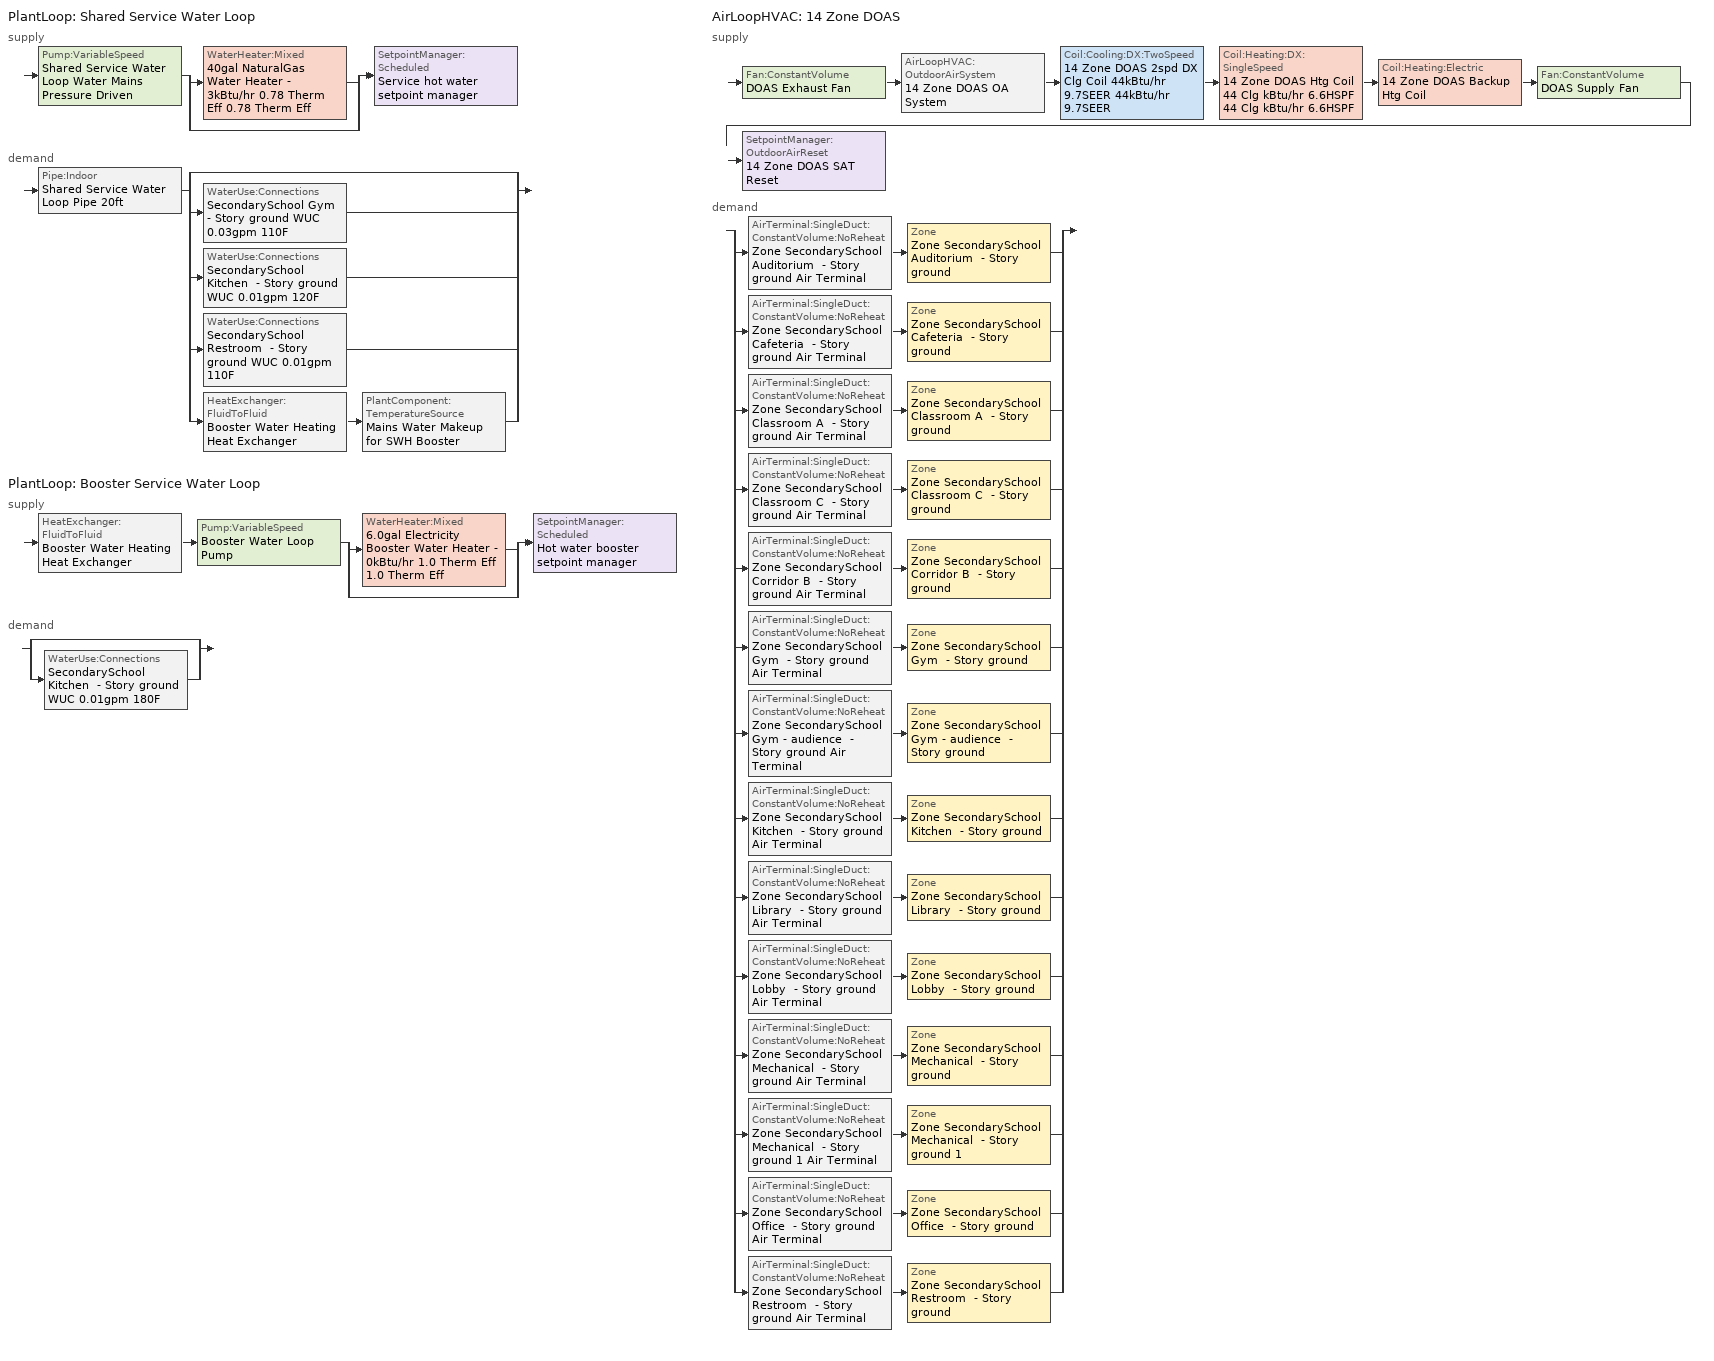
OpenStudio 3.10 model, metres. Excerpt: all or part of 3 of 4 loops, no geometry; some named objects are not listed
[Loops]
PlantLoop 'Shared Service Water Loop'
 supply: Pump:VariableSpeed 'Shared Service Water Loop Water Mains Pressure Driven' > split
  | WaterHeater:Mixed '40gal NaturalGas Water Heater - 3kBtu/hr 0.78 Therm Eff 0.78 Therm Eff'
  | bypass
  join > SetpointManager:Scheduled 'Service hot water setpoint manager'
 demand: Pipe:Indoor 'Shared Service Water Loop Pipe 20ft' > split
  | bypass
  | WaterUse:Connections 'SecondarySchool Gym  - Story ground WUC 0.03gpm 110F'
  | WaterUse:Connections 'SecondarySchool Kitchen  - Story ground WUC 0.01gpm 120F'
  | WaterUse:Connections 'SecondarySchool Restroom  - Story ground WUC 0.01gpm 110F'
  | HeatExchanger:FluidToFluid 'Booster Water Heating Heat Exchanger' > PlantComponent:TemperatureSource 'Mains Water Makeup for SWH Booster'
PlantLoop 'Booster Service Water Loop'
 supply: HeatExchanger:FluidToFluid 'Booster Water Heating Heat Exchanger' > Pump:VariableSpeed 'Booster Water Loop Pump' > split
  | WaterHeater:Mixed '6.0gal Electricity Booster Water Heater - 0kBtu/hr 1.0 Therm Eff 1.0 Therm Eff'
  | bypass
  join > SetpointManager:Scheduled 'Hot water booster setpoint manager'
 demand: split
  | bypass
  | WaterUse:Connections 'SecondarySchool Kitchen  - Story ground WUC 0.01gpm 180F'
AirLoopHVAC '14 Zone DOAS'
 supply: Fan:ConstantVolume 'DOAS Exhaust Fan' > AirLoopHVAC:OutdoorAirSystem '14 Zone DOAS OA System' > Coil:Cooling:DX:TwoSpeed '14 Zone DOAS 2spd DX Clg Coil 44kBtu/hr 9.7SEER 44kBtu/hr 9.7SEER' > Coil:Heating:DX:SingleSpeed '14 Zone DOAS Htg Coil 44 Clg kBtu/hr 6.6HSPF 44 Clg kBtu/hr 6.6HSPF' > Coil:Heating:Electric '14 Zone DOAS Backup Htg Coil' > Fan:ConstantVolume 'DOAS Supply Fan' > SetpointManager:OutdoorAirReset '14 Zone DOAS SAT Reset'
 demand: split
  | AirTerminal:SingleDuct:ConstantVolume:NoReheat 'Zone SecondarySchool Auditorium  - Story ground Air Terminal' > Zone 'Zone SecondarySchool Auditorium  - Story ground'
  | AirTerminal:SingleDuct:ConstantVolume:NoReheat 'Zone SecondarySchool Cafeteria  - Story ground Air Terminal' > Zone 'Zone SecondarySchool Cafeteria  - Story ground'
  | AirTerminal:SingleDuct:ConstantVolume:NoReheat 'Zone SecondarySchool Classroom A  - Story ground Air Terminal' > Zone 'Zone SecondarySchool Classroom A  - Story ground'
  | AirTerminal:SingleDuct:ConstantVolume:NoReheat 'Zone SecondarySchool Classroom C  - Story ground Air Terminal' > Zone 'Zone SecondarySchool Classroom C  - Story ground'
  | AirTerminal:SingleDuct:ConstantVolume:NoReheat 'Zone SecondarySchool Corridor B  - Story ground Air Terminal' > Zone 'Zone SecondarySchool Corridor B  - Story ground'
  | AirTerminal:SingleDuct:ConstantVolume:NoReheat 'Zone SecondarySchool Gym  - Story ground Air Terminal' > Zone 'Zone SecondarySchool Gym  - Story ground'
  | AirTerminal:SingleDuct:ConstantVolume:NoReheat 'Zone SecondarySchool Gym - audience  - Story ground Air Terminal' > Zone 'Zone SecondarySchool Gym - audience  - Story ground'
  | AirTerminal:SingleDuct:ConstantVolume:NoReheat 'Zone SecondarySchool Kitchen  - Story ground Air Terminal' > Zone 'Zone SecondarySchool Kitchen  - Story ground'
  | AirTerminal:SingleDuct:ConstantVolume:NoReheat 'Zone SecondarySchool Library  - Story ground Air Terminal' > Zone 'Zone SecondarySchool Library  - Story ground'
  | AirTerminal:SingleDuct:ConstantVolume:NoReheat 'Zone SecondarySchool Lobby  - Story ground Air Terminal' > Zone 'Zone SecondarySchool Lobby  - Story ground'
  | AirTerminal:SingleDuct:ConstantVolume:NoReheat 'Zone SecondarySchool Mechanical  - Story ground Air Terminal' > Zone 'Zone SecondarySchool Mechanical  - Story ground'
  | AirTerminal:SingleDuct:ConstantVolume:NoReheat 'Zone SecondarySchool Mechanical  - Story ground 1 Air Terminal' > Zone 'Zone SecondarySchool Mechanical  - Story ground 1'
  | AirTerminal:SingleDuct:ConstantVolume:NoReheat 'Zone SecondarySchool Office  - Story ground Air Terminal' > Zone 'Zone SecondarySchool Office  - Story ground'
  | AirTerminal:SingleDuct:ConstantVolume:NoReheat 'Zone SecondarySchool Restroom  - Story ground Air Terminal' > Zone 'Zone SecondarySchool Restroom  - Story ground'
[SizingPeriod:DesignDay] Barometric Pressure {Pa}=97644; Wind Speed {m/s}=6.2; Wind Direction {deg}=190; Rain Indicator=No; Snow Indicator=No; Day of Month=21; Day Type=SummerDesignDay; Daylight Saving Time Indicator=No; Humidity Condition Type=Wetbulb; Dry-Bulb Temperature Range Modifier Type=DefaultMultipliers; Solar Model Indicator=ASHRAETau
Name | Maximum Dry-Bulb Temperature {C} | Daily Dry-Bulb Temperature Range {deltaC} | Month | Wetbulb or DewPoint at Maximum Dry-Bulb {C} | ASHRAE Clear Sky Optical Depth for Beam Irradiance | ASHRAE Clear Sky Optical Depth for Diffuse Irradiance
Mankata Rgnl Arpt October .4% Condns DB=>MCWB 1 | 28.6 | 10.2 | 10 | 18.7 | 0.315 | 2.552
Mankata Rgnl Arpt September .4% Condns DB=>MCWB 1 | 31.3 | 10.9 | 9 | 21.1 | 0.342 | 2.458
[Construction]
Copper pipe 0.75in type L with 0.5in fiberglass batt: Fiberglass batt 0.5in, Copper pipe 0.75in type L
[Material] Roughness=Smooth; Thermal Absorptance=0.9; Solar Absorptance=0.7; Visible Absorptance=0.7
Name | Thickness {m} | Conductivity {W/m-K} | Density {kg/m3} | Specific Heat {J/kg-K}
Copper pipe 0.75in type L | 0.001143 | 386 | 8906.27 | 385.1856
Fiberglass batt 0.5in | 0.0127 | 0.0663448 | 11.2129 | 837.36
[Sizing:Zone] Zone Cooling Design Supply Air Temperature Input Method=SupplyAirTemperature; Zone Cooling Design Supply Air Temperature {C}=14; Zone Cooling Design Supply Air Temperature Difference {deltaC}=11.11; Zone Heating Design Supply Air Temperature Input Method=SupplyAirTemperature; Zone Heating Design Supply Air Temperature {C}=40; Zone Heating Design Supply Air Temperature Difference {deltaC}=11.11; Zone Cooling Design Supply Air Humidity Ratio {kg-H2O/kg-air}=0.0085; Zone Heating Design Supply Air Humidity Ratio {kg-H2O/kg-air}=0.008; Cooling Design Air Flow Method=DesignDay; Heating Design Air Flow Method=DesignDay; Heating Maximum Air Flow Fraction=1; Account for Dedicated Outdoor Air System=Yes; Dedicated Outdoor Air System Control Strategy=NeutralSupplyAir; Dedicated Outdoor Air Low Setpoint Temperature for Design {C}=15.556; Dedicated Outdoor Air High Setpoint Temperature for Design {C}=21.111; Zone Load Sizing Method=Sensible Load Only No Latent Load; Zone Latent Cooling Design Supply Air Humidity Ratio Input Method=HumidityRatioDifference; Zone Cooling Design Supply Air Humidity Ratio Difference {kgWater/kgDryAir}=0.005; Zone Latent Heating Design Supply Air Humidity Ratio Input Method=HumidityRatioDifference; Zone Humidification Design Supply Air Humidity Ratio Difference {kgWater/kgDryAir}=0.005; Sizing Option=Coincident
Zone SecondarySchool Classroom A  - Story ground; Zone SecondarySchool Corridor B  - Story ground; Zone SecondarySchool Classroom C  - Story ground; Zone SecondarySchool Mechanical  - Story ground; Zone SecondarySchool Library  - Story ground; Zone SecondarySchool Office  - Story ground; Zone SecondarySchool Cafeteria  - Story ground; Zone SecondarySchool Mechanical  - Story ground 1; Zone SecondarySchool Kitchen  - Story ground; Zone SecondarySchool Lobby  - Story ground; Zone SecondarySchool Restroom  - Story ground; Zone SecondarySchool Gym  - Story ground; Zone SecondarySchool Auditorium  - Story ground; Zone SecondarySchool Gym - audience  - Story ground
[Zone equipment]
Zone SecondarySchool Classroom A  - Story ground: Zone SecondarySchool Classroom A  - Story ground Air Terminal, Zone SecondarySchool Classroom A  - Story ground WSHP
Zone SecondarySchool Corridor B  - Story ground: Zone SecondarySchool Corridor B  - Story ground Air Terminal, Zone SecondarySchool Corridor B  - Story ground WSHP
Zone SecondarySchool Classroom C  - Story ground: Zone SecondarySchool Classroom C  - Story ground Air Terminal, Zone SecondarySchool Classroom C  - Story ground WSHP
Zone SecondarySchool Mechanical  - Story ground: Zone SecondarySchool Mechanical  - Story ground Air Terminal, Zone SecondarySchool Mechanical  - Story ground WSHP
Zone SecondarySchool Library  - Story ground: Zone SecondarySchool Library  - Story ground Air Terminal, Zone SecondarySchool Library  - Story ground WSHP
Zone SecondarySchool Office  - Story ground: Zone SecondarySchool Office  - Story ground Air Terminal, Zone SecondarySchool Office  - Story ground WSHP
Zone SecondarySchool Cafeteria  - Story ground: Zone SecondarySchool Cafeteria  - Story ground Air Terminal, Zone SecondarySchool Cafeteria  - Story ground WSHP
Zone SecondarySchool Mechanical  - Story ground 1: Zone SecondarySchool Mechanical  - Story ground 1 Air Terminal, Zone SecondarySchool Mechanical  - Story ground 1 WSHP
Zone SecondarySchool Kitchen  - Story ground: Zone SecondarySchool Kitchen  - Story ground Exhaust Fan, Zone SecondarySchool Kitchen  - Story ground Air Terminal, Zone SecondarySchool Kitchen  - Story ground WSHP
Zone SecondarySchool Lobby  - Story ground: Zone SecondarySchool Lobby  - Story ground Air Terminal, Zone SecondarySchool Lobby  - Story ground WSHP
Zone SecondarySchool Restroom  - Story ground: Zone SecondarySchool Restroom  - Story ground Exhaust Fan, Zone SecondarySchool Restroom  - Story ground Air Terminal, Zone SecondarySchool Restroom  - Story ground WSHP
Zone SecondarySchool Gym  - Story ground: Zone SecondarySchool Gym  - Story ground Air Terminal, Zone SecondarySchool Gym  - Story ground WSHP
Zone SecondarySchool Auditorium  - Story ground: Zone SecondarySchool Auditorium  - Story ground Air Terminal, Zone SecondarySchool Auditorium  - Story ground WSHP
Zone SecondarySchool Gym - audience  - Story ground: Zone SecondarySchool Gym - audience  - Story ground Air Terminal, Zone SecondarySchool Gym - audience  - Story ground WSHP
[Fan:ZoneExhaust] Availability Schedule=Always On Discrete; Fan Total Efficiency=0.39126; Pressure Rise {Pa}=124.544; Flow Fraction Schedule=Always On Discrete; System Availability Manager Coupling Mode=Decoupled
Name | Maximum Flow Rate {m3/s}
Zone SecondarySchool Kitchen  - Story ground Exhaust Fan | 0.00726799
Zone SecondarySchool Restroom  - Story ground Exhaust Fan | 0.00565582
[WaterUse:Equipment:Definition] Sensible Fraction Schedule=Fraction Sensible - 0.2; Latent Fraction Schedule=Fraction Latent - 0.05
Name | Peak Flow Rate {m3/s} | Target Temperature Schedule
SecondarySchool Gym  - Story ground Water Use 0.03gpm 110F | 1.59128e-06 | Mixed Water At Faucet Temp - 110F
SecondarySchool Kitchen  - Story ground Dishwasher Booster 0.01gpm 180F | 7.86524e-07 | Mixed Water At Faucet Temp - 180F
SecondarySchool Kitchen  - Story ground Water Use 0.01gpm 120F | 5.32061e-07 | Mixed Water At Faucet Temp - 120F
SecondarySchool Restroom  - Story ground Water Use 0.01gpm 110F | 9.00087e-07 | Mixed Water At Faucet Temp - 110F
[WaterUse:Equipment] Flow Rate Fraction Schedule=SchoolSecondary BLDG_SWH_SCH
Name | Water Use Equipment Definition | Space
SecondarySchool Gym  - Story ground Service Water Use 0.03gpm 110F | SecondarySchool Gym  - Story ground Water Use 0.03gpm 110F | SecondarySchool Gym  - Story ground
SecondarySchool Kitchen  - Story ground Service Water Use 0.01gpm 180F | SecondarySchool Kitchen  - Story ground Dishwasher Booster 0.01gpm 180F | SecondarySchool Kitchen  - Story ground
SecondarySchool Kitchen  - Story ground Service Water Use 0.01gpm 120F | SecondarySchool Kitchen  - Story ground Water Use 0.01gpm 120F | SecondarySchool Kitchen  - Story ground
SecondarySchool Restroom  - Story ground Service Water Use 0.01gpm 110F | SecondarySchool Restroom  - Story ground Water Use 0.01gpm 110F | SecondarySchool Restroom  - Story ground
[WaterUse:Connections] Drain Water Heat Exchanger Type=None; Drain Water Heat Exchanger Destination=Plant
Name | Water Use Equipment Name 1
SecondarySchool Gym  - Story ground WUC 0.03gpm 110F | SecondarySchool Gym  - Story ground Service Water Use 0.03gpm 110F
SecondarySchool Kitchen  - Story ground WUC 0.01gpm 180F | SecondarySchool Kitchen  - Story ground Service Water Use 0.01gpm 180F
SecondarySchool Kitchen  - Story ground WUC 0.01gpm 120F | SecondarySchool Kitchen  - Story ground Service Water Use 0.01gpm 120F
SecondarySchool Restroom  - Story ground WUC 0.01gpm 110F | SecondarySchool Restroom  - Story ground Service Water Use 0.01gpm 110F
[PlantLoop] Glycol Concentration=0; Load Distribution Scheme=Optimal
Name | Maximum Loop Temperature {C} | Minimum Loop Temperature {C} | Maximum Loop Flow Rate {m3/s} | Plant Loop Volume {m3}
Shared Service Water Loop | 82.2222 | 51.6667 | 2.20732e-05 | 0.00264878
Booster Service Water Loop |  |  | 7.86524e-07 | 9.43829e-05
[Sizing:Plant] Loop Type=Heating; Loop Design Temperature Difference {deltaC}=5; Sizing Option=NonCoincident; Zone Timesteps in Averaging Window=1; Coincident Sizing Factor Mode=None
Name | Design Loop Exit Temperature {C}
Shared Service Water Loop | 60
Booster Service Water Loop | 82.2222
[SetpointManager:Scheduled] Control Variable=Temperature
Name | Schedule | Setpoint Node or NodeList
Service hot water setpoint manager | Service Water Loop Temp - 140F | Shared Service Water Loop Supply Outlet Node
Hot water booster setpoint manager | Service Water Booster Temp - 180F | Booster Service Water Loop Supply Outlet Node
[Pump:VariableSpeed] Motor Efficiency=1; Coefficient 1 of the Part Load Performance Curve=0; Coefficient 2 of the Part Load Performance Curve=3.2485; Coefficient 3 of the Part Load Performance Curve=-4.7443; Coefficient 4 of the Part Load Performance Curve=2.5294; Pump Control Type=Intermittent; Skin Loss Radiative Fraction=0.5; Design Power Sizing Method=PowerPerFlowPerPressure; Design Electric Power per Unit Flow Rate {W/(m3/s)}=348701.1; Design Shaft Power per Unit Flow Rate per Unit Head {W-s/m3-Pa}=1.28205; Design Minimum Flow Rate Fraction=0
Name | Rated Flow Rate {m3/s} | Rated Pump Head {Pa} | Rated Power Consumption {W} | Minimum Flow Rate {m3/s}
Shared Service Water Loop Water Mains Pressure Driven | 2.20732e-05 | 0.001 | 2.82989e-08
Booster Water Loop Pump | 7.86524e-07 | 0 | 0 | 0
[WaterHeater:Mixed] Deadband Temperature Difference {deltaC}=2; Heater Control Type=Cycle; Off Cycle Parasitic Fuel Consumption Rate {W}=0; Off Cycle Parasitic Heat Fraction to Tank=0; On Cycle Parasitic Fuel Consumption Rate {W}=0; On Cycle Parasitic Heat Fraction to Tank=0; Ambient Temperature Indicator=Schedule; Ambient Temperature Schedule=Water Heater Ambient Temp Schedule 71.6F; Use Side Effectiveness=1; Source Side Effectiveness=1; Use Side Design Flow Rate {m3/s}=autosize; Source Side Design Flow Rate {m3/s}=autosize; Indirect Water Heating Recovery Time {hr}=1.5; Source Side Flow Control Mode=IndirectHeatPrimarySetpoint
Name | Tank Volume {m3} | Setpoint Temperature Schedule | Maximum Temperature Limit {C} | Heater Maximum Capacity {W} | Heater Fuel Type | Heater Thermal Efficiency | Off Cycle Parasitic Fuel Type | On Cycle Parasitic Fuel Type | Off Cycle Loss Coefficient to Ambient Temperature {W/K} | On Cycle Loss Coefficient to Ambient Temperature {W/K}
40gal NaturalGas Water Heater - 3kBtu/hr 0.78 Therm Eff 0.78 Therm Eff | 0.151416 | Service Water Loop Temp - 140F | 60 | 734.393 | NaturalGas | 0.78 | NaturalGas | NaturalGas | 5.99799 | 5.99799
6.0gal Electricity Booster Water Heater - 0kBtu/hr 1.0 Therm Eff 1.0 Therm Eff | 0.0227125 | Service Water Loop Temp - 180F | 82.2222 | 61.1353 | Electricity | 1 | Electricity | Electricity | 2.26162 | 2.26162
[WaterHeater:Sizing] Design Mode=PeakDraw; Time Storage Can Meet Peak Draw {hr}=0.538503; Nominal Tank Volume for Autosizing Plant Connections {m3}=1
Name | Time for Tank Recovery {hr}
40gal NaturalGas Water Heater - 3kBtu/hr 0.78 Therm Eff 0.78 Therm Eff | 0.5
6.0gal Electricity Booster Water Heater - 0kBtu/hr 1.0 Therm Eff 1.0 Therm Eff | 1
[Pipe:Indoor]
Shared Service Water Loop Pipe 20ft: Construction=Copper pipe 0.75in type L with 0.5in fiberglass batt; Environment Type=Schedule; Ambient Temperature Schedule=Shared Service Water Loop Piping Air Temp - 70F; Ambient Air Velocity Schedule=Shared Service Water Loop Piping Air Velocity - 0.67mph; Pipe Inside Diameter {m}=0.019939; Pipe Length {m}=6.1
[HeatExchanger:FluidToFluid]
Booster Water Heating Heat Exchanger: Loop Demand Side Design Flow Rate {m3/s}=7.86524e-07; Loop Supply Side Design Flow Rate {m3/s}=7.86524e-07; Heat Exchange Model Type=Ideal; Heat Exchanger U-Factor Times Area Value {W/K}=0.958482; Control Type=UncontrolledOn; Minimum Temperature Difference to Activate Heat Exchanger {deltaC}=0.01; Heat Transfer Metering End Use Type=LoopToLoop; Component Override Cooling Control Temperature Mode=Loop; Sizing Factor=1; Operation Minimum Temperature Limit {C}=0; Operation Maximum Temperature Limit {C}=100
[PlantComponent:TemperatureSource]
Mains Water Makeup for SWH Booster: Design Volume Flow Rate {m3/s}=2.20732e-05; Temperature Specification Type=Scheduled; Source Temperature {C}=7.08917; Source Temperature Schedule=Booster Water Makeup Temperature
[Refrigeration:WalkIn] Availability Schedule=Always On Discrete; Rated Total Heating Power {W}=0; Rated Circulation Fan Power {W}=0; Rated Total Lighting Power {W}=80.3; Lighting Schedule=Always On Discrete; Temperature Termination Defrost Fraction to Ice=0.7; Insulated Floor Surface Area {m2}=7.4; Insulated Floor U-Value {W/m2-K}=0.203
Name | Rated Coil Cooling Capacity {W} | Operating Temperature {C} | Rated Cooling Source Temperature {C} | Rated Cooling Coil Fan Power {W} | Defrost Type | Defrost Control Type | Defrost Schedule | Defrost Drip-Down Schedule | Defrost Power {W} | WalkIn Zone Boundary 1
Walk-in Cooler | 2729.3 | 1.7 | -3.9 | 158.3 | Offcycle | TimeSchedule | Walk-in Cooler Defrost | Walk-in Cooler Dripdown | 0 | Refrigeration Walk In Zone Boundary 1
Walk-in Freezer | 2783.9 | -26.1 | -31.7 | 222.72 | Electric | TemperatureTermination | Walk-in Freezer Defrost | Walk-in Freezer Dripdown | 2199.3 | Refrigeration Walk In Zone Boundary 2
[Refrigeration:WalkIn:ZoneBoundary] Zone=Zone SecondarySchool Kitchen  - Story ground; Total Insulated Surface Area Facing Zone {m2}=43.1; Area of Glass Reach In Doors Facing Zone {m2}=0; Height of Glass Reach In Doors Facing Zone {m}=2.1; Area of Stocking Doors Facing Zone {m2}=3.3; Height of Stocking Doors Facing Zone {m}=2.1; Stocking Door Opening Schedule Name Facing Zone=Always Off Discrete; Stocking Door Opening Protection Type Facing Zone=StripCurtain
Name | Insulated Surface U-Value Facing Zone {W/m2-K} | Glass Reach In Door U Value Facing Zone {W/m2-K} | Stocking Door U Value Facing Zone {W/m2-K}
Refrigeration Walk In Zone Boundary 1 | 2.27 | 2.27 | 0.203
Refrigeration Walk In Zone Boundary 2 | 0.177 |  | 0.177
[Refrigeration:System] Minimum Condensing Temperature {C}=21; Refrigeration System Working Fluid Type=R404a; Suction Temperature Control Type=ConstantSuctionTemperature
Name | Refrigeration Condenser
MT Refrigeration System | Refrigeration Condenser Air Cooled 1
LT Refrigeration System | Refrigeration Condenser Air Cooled 2
[Refrigeration:Compressor] Rated Return Gas Temperature {C}=18.3; Rated Subcooling {deltaC}=0
Name | Refrigeration Compressor Power Curve | Refrigeration Compressor Capacity Curve
MT Refrigeration System Compressor 1 | Old_Med_Temp_Comp_Pwr_Curve | Old_Med_Temp_Comp_Cap_Curve
LT Refrigeration System Compressor 1 | Old_Low_Temp_Comp_Pwr_Curve | Old_Low_Temp_Comp_Cap_Curve
[Refrigeration:Condenser:AirCooled] Rated Subcooling Temperature Difference {deltaC}=0; Condenser Fan Speed Control Type=VariableSpeed; Minimum Fan Air Flow Ratio=0
Name | Rated Effective Total Heat Rejection Rate Curve | Rated Fan Power {W}
Refrigeration Condenser Air Cooled 1 | Condenser Heat Rejection Function of Temperature | 109.172
Refrigeration Condenser Air Cooled 2 | Condenser Heat Rejection Function of Temperature 1 | 111.356
[AirLoopHVAC]
14 Zone DOAS: Availability Schedule=14 Zone DOAS Occ Sch; Design Supply Air Flow Rate {m3/s}=0.515806; Design Return Air Flow Fraction of Supply Air Flow=1
[Sizing:System]
14 Zone DOAS: Type of Load to Size On=VentilationRequirement; Design Outdoor Air Flow Rate {m3/s}=0.515806; Central Heating Maximum System Air Flow Ratio=1; Preheat Design Temperature {C}=7; Preheat Design Humidity Ratio {kg-H2O/kg-Air}=0.008; Precool Design Temperature {C}=12.8; Precool Design Humidity Ratio {kg-H2O/kg-Air}=0.008; Central Cooling Design Supply Air Temperature {C}=15.5556; Central Heating Design Supply Air Temperature {C}=21.1111; Sizing Option=Coincident; 100% Outdoor Air in Cooling=Yes; 100% Outdoor Air in Heating=Yes; Central Cooling Design Supply Air Humidity Ratio {kg-H2O/kg-Air}=0.0085; System Outdoor Air Method=ZoneSum; Zone Maximum Outdoor Air Fraction=1; Cooling Supply Air Flow Rate Per Floor Area {m3/s-m2}=0.00996765; Cooling Fraction of Autosized Cooling Supply Air Flow Rate=1; Cooling Supply Air Flow Rate Per Unit Cooling Capacity {m3/s-W}=3.94755e-05; Heating Supply Air Flow Rate Per Floor Area {m3/s-m2}=0.00996765; Heating Fraction of Autosized Heating Supply Air Flow Rate=1; Heating Fraction of Autosized Cooling Supply Air Flow Rate=1; Heating Supply Air Flow Rate Per Unit Heating Capacity {m3/s-W}=3.15882e-05; Cooling Design Capacity Method=CoolingDesignCapacity; Cooling Design Capacity {W}=9616.36; Cooling Design Capacity Per Floor Area {W/m2}=234.7; Fraction of Autosized Cooling Design Capacity=1; Heating Design Capacity Method=HeatingDesignCapacity; Heating Design Capacity {W}=27737.32; Heating Design Capacity Per Floor Area {W/m2}=157; Fraction of Autosized Heating Design Capacity=1; Central Cooling Capacity Control Method=OnOff; Occupant Diversity=1
[Fan:ConstantVolume] Availability Schedule=Always On Discrete; Fan Total Efficiency=0.1885; Pressure Rise {Pa}=622.722; Maximum Flow Rate {m3/s}=0.515806; Motor Efficiency=0.29; Motor In Airstream Fraction=1
DOAS Supply Fan; DOAS Exhaust Fan
[Coil:Heating:Electric]
14 Zone DOAS Backup Htg Coil: Availability Schedule=Always On Discrete; Efficiency=1; Nominal Capacity {W}=27737.3
[Coil:Heating:DX:SingleSpeed]
14 Zone DOAS Htg Coil 44 Clg kBtu/hr 6.6HSPF 44 Clg kBtu/hr 6.6HSPF: Availability Schedule=Always On Discrete; Rated Total Heating Capacity {W}=12808.7; Rated COP {W/W}=3.419064; Rated Air Flow Rate {m3/s}=0.515806; Rated Supply Fan Power Per Volume Flow Rate 2017 {W/(m3/s)}=773.3; Rated Supply Fan Power Per Volume Flow Rate 2023 {W/(m3/s)}=934.4; Total Heating Capacity Function of Temperature Curve=DXHEAT-NECB2011-REF-CAPFT; Total Heating Capacity Function of Flow Fraction Curve=DXHEAT-NECB2011-REF-CAPFFLOW; Energy Input Ratio Function of Temperature Curve=DXHEAT-NECB2011-REF-EIRFT; Energy Input Ratio Function of Flow Fraction Curve=DXHEAT-NECB2011-REF-EIRFFLOW; Part Load Fraction Correlation Curve=DXHEAT-NECB2011-REF-PLFFPLR; Defrost Energy Input Ratio Function of Temperature Curve=14 Zone DOAS Htg Coil Defrost EIR Func of Temp Curve; Defrost Strategy=ReverseCycle; Defrost Control=OnDemand; Defrost Time Period Fraction=0.166667; Resistive Defrost Heater Capacity {W}=2000
[Coil:Cooling:DX:TwoSpeed]
14 Zone DOAS 2spd DX Clg Coil 44kBtu/hr 9.7SEER 44kBtu/hr 9.7SEER: Availability Schedule=Always On Discrete; Rated High Speed Total Cooling Capacity {W}=12808.7; Rated High Speed Sensible Heat Ratio=0.701083; Rated High Speed COP {W/W}=2.967036; Rated High Speed Air Flow Rate {m3/s}=0.515806; Rated High Speed Evaporator Fan Power Per Volume Flow Rate 2017 {W/(m3/s)}=773.3; Rated High Speed Evaporator Fan Power Per Volume Flow Rate 2023 {W/(m3/s)}=934.4; Unit Internal Static Air Pressure {Pa}=773.3; Total Cooling Capacity Function of Temperature Curve=HPACCoolCapFT; Total Cooling Capacity Function of Flow Fraction Curve=HPACCoolCapFFF; Energy Input Ratio Function of Temperature Curve=HPACCOOLEIRFT; Energy Input Ratio Function of Flow Fraction Curve=HPACCOOLEIRFFF; Part Load Fraction Correlation Curve=HPACCOOLPLFFPLR; Rated Low Speed Total Cooling Capacity {W}=4269.13; Rated Low Speed Sensible Heat Ratio=0.69; Rated Low Speed COP {W/W}=2.967036; Rated Low Speed Air Flow Rate {m3/s}=0.171918; Rated Low Speed Evaporator Fan Power Per Volume Flow Rate 2017 {W/(m3/s)}=773.3; Rated Low Speed Evaporator Fan Power Per Volume Flow Rate 2023 {W/(m3/s)}=934.4; Low Speed Total Cooling Capacity Function of Temperature Curve=HPACCoolCapFT; Low Speed Energy Input Ratio Function of Temperature Curve=HPACCOOLEIRFT; Condenser Type=AirCooled; Minimum Outdoor Dry-Bulb Temperature for Compressor Operation {C}=-25; High Speed Evaporative Condenser Effectiveness=0.9; High Speed Evaporative Condenser Air Flow Rate {m3/s}=Autosize; High Speed Evaporative Condenser Pump Rated Power Consumption {W}=Autosize; Low Speed Evaporative Condenser Effectiveness=0.9; Low Speed Evaporative Condenser Air Flow Rate {m3/s}=Autosize; Low Speed Evaporative Condenser Pump Rated Power Consumption {W}=Autosize; Basin Heater Capacity {W/K}=0; Basin Heater Setpoint Temperature {C}=2
[Controller:OutdoorAir]
14 Zone DOAS Outdoor Air Controller: Minimum Outdoor Air Flow Rate {m3/s}=0.515806; Maximum Outdoor Air Flow Rate {m3/s}=0.515806; Economizer Control Type=NoEconomizer; Economizer Control Action Type=ModulateFlow; Lockout Type=LockoutWithCompressor; Minimum Limit Type=FixedMinimum; Minimum Outdoor Air Schedule=Always On Discrete; Minimum Fraction of Outdoor Air Schedule=Always On Discrete; Controller Mechanical Ventilation=14 Zone DOAS Mechanical Ventilation Controller; High Humidity Control=No; High Humidity Outdoor Air Flow Ratio=1; Control High Indoor Humidity Based on Outdoor Humidity Ratio=Yes; Heat Recovery Bypass Control Type=BypassWhenWithinEconomizerLimits; Economizer Operation Staging=InterlockedWithMechanicalCooling
[Controller:MechanicalVentilation]
14 Zone DOAS Mechanical Ventilation Controller: Availability Schedule=Always On Discrete; System Outdoor Air Method=ZoneSum
[AirLoopHVAC:OutdoorAirSystem]
14 Zone DOAS OA System: Controller=14 Zone DOAS Outdoor Air Controller
[SetpointManager:OutdoorAirReset]
14 Zone DOAS SAT Reset: Control Variable=Temperature; Setpoint at Outdoor Low Temperature {C}=21.1111; Outdoor Low Temperature {C}=12.7778; Setpoint at Outdoor High Temperature {C}=15.5556; Outdoor High Temperature {C}=21.1111; Setpoint Node or NodeList=14 Zone DOAS Supply Outlet Node
[AvailabilityManager:NightCycle]
Availability Manager Night Cycle 1: Applicability Schedule=Always On Discrete; Control Type=CycleOnAny; Thermostat Tolerance {deltaC}=1.9999; Cycling Run Time Control Type=Thermostat; Cycling Run Time {s}=3600
[AirTerminal:SingleDuct:ConstantVolume:NoReheat] Availability Schedule=Always On Discrete
Name | Maximum Air Flow Rate {m3/s}
Zone SecondarySchool Auditorium  - Story ground Air Terminal | 0.0663205
Zone SecondarySchool Cafeteria  - Story ground Air Terminal | 0.0402514
Zone SecondarySchool Classroom A  - Story ground Air Terminal; Zone SecondarySchool Classroom C  - Story ground Air Terminal | 0.0655321
Zone SecondarySchool Corridor B  - Story ground Air Terminal | 0.0202371
Zone SecondarySchool Gym  - Story ground Air Terminal | 0.17703
Zone SecondarySchool Gym - audience  - Story ground Air Terminal | 0.0335504
Zone SecondarySchool Kitchen  - Story ground Air Terminal | 0.00487994
Zone SecondarySchool Library  - Story ground Air Terminal | 0.0146469
Zone SecondarySchool Lobby  - Story ground Air Terminal | 0.00201994
Zone SecondarySchool Mechanical  - Story ground Air Terminal | 0.00135971
Zone SecondarySchool Mechanical  - Story ground 1 Air Terminal | 0
Zone SecondarySchool Office  - Story ground Air Terminal | 0.00476657
Zone SecondarySchool Restroom  - Story ground Air Terminal | 0.0193914
[EnergyManagementSystem:Sensor]
ems_Ground_HX_Inlet_Temp_Sensor: Output Variable or Output Meter Index Key=Ground HX Loop Supply Inlet Node; Output Variable or Output Meter=System Node Temperature
[EnergyManagementSystem:Actuator]
ems_Ground_HX_Outlet_Temp_Actuator: Actuated Component=Ground HX Temp Sch; Actuated Component Type=Schedule:Constant; Actuated Component Control Type=Schedule Value
[EnergyManagementSystem:Program]
ems_Ground_HX_Temperature_Control: SET Tin = ems_Ground_HX_Inlet_Temp_Sensor; SET Tout = 0.6 * Tin + 6.2; SET ems_Ground_HX_Outlet_Temp_Actuator = Tout
[EnergyManagementSystem:ProgramCallingManager]
ems_Ground_HX_Temperature_Control Calling Manager: InsideHVACSystemIterationLoop; ems_Ground_HX_Temperature_Control
[Schedule:Ruleset]
SchoolSecondary BLDG_SWH_SCH: Default Day Schedule=SchoolSecondary BLDG_SWH_SCH Default; Summer Design Day Schedule=SchoolSecondary BLDG_SWH_SCH Summer Design Day; Winter Design Day Schedule=SchoolSecondary BLDG_SWH_SCH Winter Design Day
Fraction Sensible - 0.2: Default Day Schedule=Fraction Sensible - 0.2 Default
Fraction Latent - 0.05: Default Day Schedule=Fraction Latent - 0.05 Default
Mixed Water At Faucet Temp - 110F: Default Day Schedule=Mixed Water At Faucet Temp - 110F Default
Mixed Water At Faucet Temp - 180F: Default Day Schedule=Mixed Water At Faucet Temp - 180F Default
Mixed Water At Faucet Temp - 120F: Default Day Schedule=Mixed Water At Faucet Temp - 120F Default
Service Water Loop Temp - 140F: Default Day Schedule=Service Water Loop Temp - 140F Default
Water Heater Ambient Temp Schedule 71.6F: Default Day Schedule=Water Heater Ambient Temp Schedule 71.6F Default
Shared Service Water Loop Piping Air Temp - 70F: Default Day Schedule=Shared Service Water Loop Piping Air Temp - 70F Default
Shared Service Water Loop Piping Air Velocity - 0.67mph: Default Day Schedule=Shared Service Water Loop Piping Air Velocity - 0.67mph Default
Service Water Loop Temp - 180F: Default Day Schedule=Service Water Loop Temp - 180F Default
Service Water Booster Temp - 180F: Default Day Schedule=Service Water Booster Temp - 180F Default
Walk-in Cooler Defrost: Default Day Schedule=Walk-in Cooler Defrost Default
Walk-in Cooler Dripdown: Default Day Schedule=Walk-in Cooler Dripdown Default
Walk-in Freezer Defrost: Default Day Schedule=Walk-in Freezer Defrost Default
Walk-in Freezer Dripdown: Default Day Schedule=Walk-in Freezer Dripdown Default
14 Zone DOAS Occ Sch: Default Day Schedule=14 Zone DOAS Occ Sch Default; Summer Design Day Schedule=14 Zone DOAS Occ Sch Summer Design Day; Winter Design Day Schedule=14 Zone DOAS Occ Sch Winter Design Day
[Schedule:Day]
SchoolSecondary BLDG_SWH_SCH Default; SchoolSecondary BLDG_SWH_SCH Sat Day; SchoolSecondary BLDG_SWH_SCH Sun|Sat Day 2; SchoolSecondary BLDG_SWH_SCH Sun|Sat Day 3; SchoolSecondary BLDG_SWH_SCH Sun|Sat Day 4; SchoolSecondary BLDG_SWH_SCH Sun|Sat Day 5: No, 24, 0, 0
SchoolSecondary BLDG_SWH_SCH Summer Design Day: No, 7, 0, 0.05, 8, 0, 0.1, 9, 0, 0.34, 10, 0, 0.6, 11, 0, 0.63, 12, 0, 0.72, 13, 0, 0.79, 14, 0, 0.83, 15, 0, 0.61, 16, 0, 0.65, 18, 0, 0.1, 19, 0, 0.19, 20, 0, 0.25, 22, 0, 0.22, 23, 0, 0.12, 24, 0, 0.09
SchoolSecondary BLDG_SWH_SCH Wkdy Day; SchoolSecondary BLDG_SWH_SCH Wkdy Day 2: No, 7, 30, 0, 7, 45, 0.085, 8, 0, 0.17, 8, 15, 0.255, 8, 30, 0.34, 8, 45, 0.405, 9, 0, 0.47, 9, 15, 0.535, 9, 30, 0.6, 9, 45, 0.6075, 10, 0, 0.615, 10, 15, 0.6225, 10, 30, 0.63, 10, 45, 0.6525, 11, 0, 0.675, 11, 15, 0.6975, 11, 30, 0.72, 11, 45, 0.7375, 12, 0, 0.755, 12, 15, 0.7725, 12, 30, 0.79, 12, 45, 0.8, 13, 0, 0.81, 13, 15, 0.82, 13, 30, 0.83, 13, 45, 0.775, 14, 0, 0.72, 14, 15, 0.665, 14, 30, 0.61, 14, 45, 0.62, 15, 0, 0.63, 15, 15, 0.64, 15, 30, 0.65, 15, 45, 0.5125, 16, 0, 0.375, 16, 15, 0.2375, 16, 30, 0.1, 17, 30, 0.1, 17, 45, 0.1225, 18, 0, 0.145, 18, 15, 0.1675, 18, 30, 0.19, 18, 45, 0.205, 19, 0, 0.22, 19, 15, 0.235, 19, 30, 0.25, 19, 45, 0.1875, 20, 0, 0.125, 20, 15, 0.0625, 20, 30, 0, 24, 0, 0
SchoolSecondary BLDG_SWH_SCH Wkdy Day 1: No, 6, 0, 0, 6, 15, 0.00625, 6, 30, 0.0125, 6, 45, 0.01875, 7, 0, 0.025, 7, 15, 0.03125, 7, 30, 0.0375, 7, 45, 0.04375, 8, 0, 0.05, 8, 15, 0.05625, 8, 30, 0.0625, 8, 45, 0.06875, 9, 0, 0.075, 9, 15, 0.08125, 9, 30, 0.0875, 9, 45, 0.09375, 10, 0, 0.1, 17, 30, 0.1, 17, 45, 0.1225, 18, 0, 0.145, 18, 15, 0.1675, 18, 30, 0.19, 18, 45, 0.205, 19, 0, 0.22, 19, 15, 0.235, 19, 30, 0.25, 19, 45, 0.1875, 20, 0, 0.125, 20, 15, 0.0625, 20, 30, 0, 24, 0, 0
SchoolSecondary BLDG_SWH_SCH Winter Design Day: No, 9, 0, 0.03, 13, 0, 0.05, 24, 0, 0.03
Fraction Sensible - 0.2 Default: 24, 0, 0.2
Fraction Latent - 0.05 Default: 24, 0, 0.05
Mixed Water At Faucet Temp - 110F Default: 24, 0, 43.3333
Mixed Water At Faucet Temp - 180F Default; Service Water Loop Temp - 180F Default; Service Water Booster Temp - 180F Default: 24, 0, 82.2222
Mixed Water At Faucet Temp - 120F Default: 24, 0, 48.8889
Service Water Loop Temp - 140F Default: 24, 0, 60
Water Heater Ambient Temp Schedule 71.6F Default: 24, 0, 22
Shared Service Water Loop Piping Air Temp - 70F Default: 24, 0, 21.1
Shared Service Water Loop Piping Air Velocity - 0.67mph Default: 24, 0, 0.3
Walk-in Cooler Defrost Default: 0, 45, 1, 12, 0, 0, 12, 45, 1, 24, 0, 0
Walk-in Cooler Dripdown Default: 0, 45, 0, 0, 50, 1, 12, 45, 0, 12, 50, 1, 24, 0, 0
Walk-in Freezer Defrost Default: 1, 0, 0, 1, 45, 1, 13, 0, 0, 13, 45, 1, 24, 0, 0
Walk-in Freezer Dripdown Default: 1, 45, 0, 1, 50, 1, 13, 45, 0, 13, 50, 1, 24, 0, 0
14 Zone DOAS Occ Sch Default: 6, 0, 0, 18, 0, 1, 24, 0, 0
14 Zone DOAS Occ Sch Winter Design Day; 14 Zone DOAS Occ Sch Summer Design Day: 24, 0, 1
Schedule Day 30: 7, 0, 0, 17, 0, 1, 24, 0, 0
Schedule Day 31; Schedule Day 32: 24, 0, 0
[Schedule:Rule] Date Specification Type=DateRange
Name | Schedule Ruleset | Rule Order | Day Schedule | Apply Saturday | Start Month | Start Day | End Month | End Day | Apply Monday | Apply Tuesday | Apply Wednesday | Apply Thursday | Apply Friday | Apply Sunday
Schedule Rule 42 | SchoolSecondary BLDG_SWH_SCH | 7 | SchoolSecondary BLDG_SWH_SCH Sat Day | Yes | 9 | 16 | 12 | 31
Schedule Rule 45 | SchoolSecondary BLDG_SWH_SCH | 6 | SchoolSecondary BLDG_SWH_SCH Wkdy Day |  | 1 | 1 | 6 | 15 | Yes | Yes | Yes | Yes | Yes
Schedule Rule 46 | SchoolSecondary BLDG_SWH_SCH | 5 | SchoolSecondary BLDG_SWH_SCH Wkdy Day 1 |  | 6 | 16 | 9 | 15 | Yes | Yes | Yes | Yes | Yes
Schedule Rule 47 | SchoolSecondary BLDG_SWH_SCH | 4 | SchoolSecondary BLDG_SWH_SCH Wkdy Day 2 |  | 9 | 16 | 12 | 31 | Yes | Yes | Yes | Yes | Yes
Schedule Rule 50 | SchoolSecondary BLDG_SWH_SCH | 3 | SchoolSecondary BLDG_SWH_SCH Sun|Sat Day 2 | Yes | 6 | 16 | 9 | 15
Schedule Rule 51 | SchoolSecondary BLDG_SWH_SCH | 2 | SchoolSecondary BLDG_SWH_SCH Sun|Sat Day 3 |  | 6 | 17 | 9 | 9 |  |  |  |  |  | Yes
Schedule Rule 86 | SchoolSecondary BLDG_SWH_SCH | 1 | SchoolSecondary BLDG_SWH_SCH Sun|Sat Day 4 | Yes | 1 | 6 | 6 | 9
Schedule Rule 87 | SchoolSecondary BLDG_SWH_SCH | 0 | SchoolSecondary BLDG_SWH_SCH Sun|Sat Day 5 |  | 1 | 7 | 6 | 10 |  |  |  |  |  | Yes
Schedule Rule 43 | 14 Zone DOAS Occ Sch | 2 | Schedule Day 30 |  | 7 | 2 | 8 | 31 | Yes | Yes | Yes | Yes | Yes
Schedule Rule 44 | 14 Zone DOAS Occ Sch | 1 | Schedule Day 31 | Yes | 1 | 6 | 12 | 29
Schedule Rule 88 | 14 Zone DOAS Occ Sch | 0 | Schedule Day 32 |  | 1 | 7 | 12 | 30 |  |  |  |  |  | Yes
[Schedule:Constant]
Name | Value
Always On Discrete | 1
Booster Water Makeup Temperature | 7.08917
Always Off Discrete | 0
Ground HX Temp Sch | 24
[Curve:Bicubic]
Name | Coefficient1 Constant | Coefficient2 x | Coefficient3 x**2 | Coefficient4 y | Coefficient5 y**2 | Coefficient6 x*y | Coefficient7 x**3 | Coefficient8 y**3 | Coefficient9 x**2*y | Coefficient10 x*y**2 | Minimum Value of x | Maximum Value of x | Minimum Value of y | Maximum Value of y
Old_Med_Temp_Comp_Pwr_Curve | 7438.92 | -269.598 | -9.8561 | 553.573 | -3.38589 | 14.8658 | -0.100796 | 0.00982279 | 0.0973624 | -0.0396752 | -23.3 | 7.2 | 10 | 60
Old_Med_Temp_Comp_Cap_Curve | 151166 | 5266.35 | 60.6727 | -1851.56 | 5.73133 | -46.9277 | 0.136401 | -0.0356979 | -0.403054 | -0.0392905 | -23.3 | 7.2 | 10 | 60
Old_Low_Temp_Comp_Pwr_Curve | 29669.3 | 1027.63 | 18.1066 | -442.2 | 11.1335 | -20.3805 | 0.139981 | -0.0588669 | -0.218452 | 0.203858 | -40 | -17.8 | 4.4 | 54.4
Old_Low_Temp_Comp_Cap_Curve | 170752 | 6102.9 | 78.262 | -2959.43 | 19.7877 | -90.9581 | 0.435965 | -0.0411577 | -0.608846 | 0.459133 | -40 | -17.8 | 4.4 | 54.4
[Curve:Linear] Coefficient1 Constant=0; Coefficient2 x=22000; Minimum Value of x=-50; Maximum Value of x=50
Condenser Heat Rejection Function of Temperature; Condenser Heat Rejection Function of Temperature 1
[Curve:Biquadratic] Minimum Value of x=12.77778; Maximum Value of x=23.88889; Minimum Value of y=21.11111; Maximum Value of y=46.11111
Name | Coefficient1 Constant | Coefficient2 x | Coefficient3 x**2 | Coefficient4 y | Coefficient5 y**2 | Coefficient6 x*y
14 Zone DOAS Htg Coil Defrost EIR Func of Temp Curve; HPACCOOLEIRFT | 0.297145 | 0.0430933 | -0.000748766 | 0.00597727 | 0.000482112 | -0.000956448
HPACCoolCapFT | 0.766956 | 0.0107756 | -4.14703e-05 | 0.00134961 | -0.000261144 | 0.000457488
[Curve:Cubic]
Name | Coefficient1 Constant | Coefficient2 x | Coefficient3 x**2 | Coefficient4 x**3 | Minimum Value of x | Maximum Value of x
DXHEAT-NECB2011-REF-CAPFT | 0.729 | 0.0319 | 0.000136 | -8.75e-06 | -20 | 20
DXHEAT-NECB2011-REF-CAPFFLOW | 0.84 | 0.16 | 0 | 0 | 0.5 | 1.5
DXHEAT-NECB2011-REF-EIRFT | 1.2183 | -0.03612 | 0.00142 | -2.68e-05 | -20 | 20
DXHEAT-NECB2011-REF-PLFFPLR | 0.3696 | 2.3362 | -2.9577 | 1.2596 | 0.7 | 1
[Curve:Quadratic]
Name | Coefficient1 Constant | Coefficient2 x | Coefficient3 x**2 | Minimum Value of x | Maximum Value of x
DXHEAT-NECB2011-REF-EIRFFLOW | 1.3824 | -0.4336 | 0.0512 | 0 | 1
HPACCoolCapFFF | 0.8 | 0.2 | 0 | 0.5 | 1.5
HPACCOOLEIRFFF | 1.156 | -0.1816 | 0.0256 | 0.5 | 1.5
HPACCOOLPLFFPLR | 0.85 | 0.15 | 0 | 0 | 1
